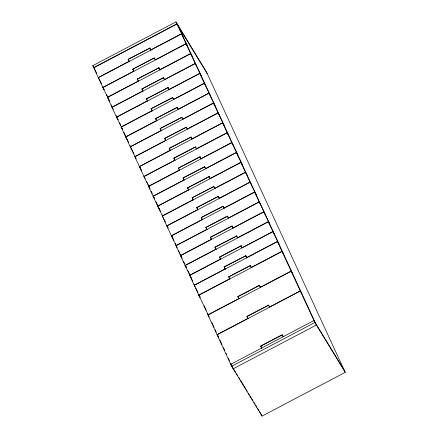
<?xml version="1.0" encoding="UTF-8"?>
<svg xmlns="http://www.w3.org/2000/svg" width="438" height="438" viewBox="0 0 438 438"><rect width="100%" height="100%" fill="white"/><g stroke="black" fill="none" stroke-linecap="round" stroke-linejoin="round"><path stroke-width="0.66" d="M95.281 70.31L92.757 65.656L175.956 21.9L206.342 71.733L345.243 372.344L262.044 416.1L231.658 366.267L217.117 334.791L300.309 291.035L314.856 322.51L345.243 372.344M93.672 67.633L176.87 23.876L207.251 73.71M128.148 59.333L149.944 48.076L128.148 59.333L129.062 61.309L98.243 77.521L93.748 67.797L176.941 24.041L183.046 36.442M181.436 33.764L150.617 49.976L149.703 47.999M186.008 43.652L181.513 33.929L98.32 77.685L102.81 87.408L133.634 71.202L132.719 69.22L154.269 57.887L155.183 59.864L186.008 43.652L187.535 46.165M132.719 69.22L154.515 57.964L155.276 59.612M187.612 46.329L186.084 43.822L102.886 87.573L108.991 99.974M107.381 97.296L138.2 81.09L137.286 79.114L158.841 67.775L160.1 70.053M137.286 79.114L159.082 67.852M192.183 56.223L190.574 53.545L159.755 69.752L158.841 67.775M195.145 63.433L190.65 53.71L107.458 97.466L111.947 107.19L142.772 90.978L141.857 89.002L163.407 77.663L164.321 79.639L195.145 63.433L196.75 66.111M141.857 89.002L163.653 77.74L164.414 79.388M201.245 75.834L195.222 63.598L112.024 107.354L116.519 117.077L147.338 100.866L146.423 98.889L167.978 87.551L169.238 89.828M146.423 98.889L168.219 87.627M199.712 73.321L168.893 89.533L167.978 87.551M201.321 75.998L199.788 73.485L116.596 117.242L122.388 129.139M150.995 108.777L172.791 97.521L150.995 108.777L151.909 110.754L121.085 126.965M205.893 85.886L204.283 83.209L173.459 99.421L172.55 97.439M210.459 95.774L204.36 83.373L121.162 127.129L125.657 136.853L156.476 120.642L155.561 118.665L177.116 107.332L178.118 109.057M155.561 118.665L177.357 107.409M208.849 93.097L178.031 109.308L177.116 107.332M160.133 128.553L181.929 117.296L160.133 128.553L161.047 130.529L130.228 146.741L125.733 137.017L208.926 93.261L214.954 105.498M213.421 102.985L182.602 119.196L181.688 117.22M215.031 105.662L213.498 103.149L130.3 146.905L136.098 158.802M134.794 156.629L165.613 140.417L164.704 138.441L186.254 127.108L187.168 129.084L217.987 112.873L219.597 115.55M164.704 138.441L186.495 127.184L187.256 128.832M169.271 148.329L191.067 137.072L169.271 148.329L170.185 150.311L139.366 166.517L134.871 156.793L218.064 113.037L224.168 125.438M222.559 122.76L191.74 138.972L190.826 136.995M227.13 132.654L222.635 122.93L139.443 166.681L143.932 176.404L174.757 160.198L173.842 158.217L195.392 146.883L196.306 148.86L227.13 132.654L228.658 135.167M173.842 158.217L195.633 146.96L196.399 148.608M228.735 135.331L227.202 132.818L144.009 176.574L150.108 188.975M148.504 186.298L179.323 170.086L178.408 168.11L199.963 156.771L201.217 159.049M178.408 168.11L200.204 156.848M233.306 145.219L231.697 142.542L200.878 158.748L199.963 156.771M182.98 177.998L204.776 166.736L182.98 177.998L183.894 179.974L153.07 196.186L148.581 186.462L231.773 142.706L237.872 155.107M236.268 152.429L205.444 168.641L204.53 166.659M242.367 164.83L236.345 152.594L153.147 196.35L157.642 206.074L188.46 189.862L187.546 187.886L209.101 176.547L210.103 178.277M187.546 187.886L209.342 176.629M240.834 162.317L210.016 178.529L209.101 176.547M242.444 164.995L240.911 162.482L157.718 206.238L165.46 222.197M192.118 197.773L213.914 186.517L192.118 197.773L193.032 199.75L162.208 215.961M247.01 174.882L245.406 172.205L214.582 188.417L213.667 186.44M249.972 182.093L245.483 172.369L162.284 216.126L166.779 225.849L197.598 209.638L196.684 207.661L218.239 196.328L219.153 198.304L249.972 182.093L251.582 184.77M196.684 207.661L218.48 196.405L219.241 198.053M201.256 217.549L223.051 206.293L201.256 217.549L202.17 219.526L171.346 235.737L166.856 226.013L250.049 182.257L256.077 194.494M254.544 191.981L223.719 208.192L222.811 206.216M177.22 247.804L171.422 235.901L254.62 192.145L256.153 194.658M175.917 245.625L206.736 229.419L205.822 227.437L227.377 216.104L228.291 218.08L259.11 201.869L260.719 204.546M205.822 227.437L227.618 216.18L228.379 217.828M265.291 214.439L259.186 202.038L175.994 245.789L180.489 255.513L211.308 239.307L210.393 237.325L231.948 225.992L233.202 228.269M210.393 237.325L232.189 226.068M263.681 211.762L232.863 227.968L231.948 225.992M214.965 247.218L236.755 235.956L214.965 247.218L215.874 249.195L185.055 265.406L180.56 255.683L263.758 211.926L269.781 224.163M268.248 221.65L237.429 237.856L236.515 235.879M191.231 277.971L185.132 265.57L268.324 221.814L269.857 224.327M189.627 275.294L220.445 259.082L219.531 257.106L241.086 245.767L242.088 247.492M219.531 257.106L241.327 245.844M274.429 234.215L272.819 231.538L242 247.749L241.086 245.767M224.103 266.994L245.893 255.737L224.103 266.994L225.017 268.97L194.193 285.182L189.703 275.458L272.896 231.702L278.995 244.103M277.391 241.426L246.567 257.637L245.652 255.655M281.957 251.313L277.462 241.59L194.269 285.346L198.764 295.07L229.583 278.858L228.669 276.882L250.224 265.548L251.138 267.525L281.957 251.313L283.49 253.826M228.669 276.882L250.465 265.625L251.226 267.273M209.205 317.019L198.841 295.234L282.034 251.478L283.567 253.991M207.902 314.845L238.721 298.634L237.807 296.657L259.362 285.324L260.364 287.049M237.807 296.657L259.603 285.401M292.704 273.766L291.095 271.089L260.276 287.301L259.362 285.324M246.944 316.433L268.74 305.176L246.944 316.433L247.859 318.415L217.04 334.621L207.979 315.01L291.171 271.253L300.233 290.87L301.842 293.548M300.233 290.87L269.414 307.076L268.499 305.1M261.568 348.079L260.654 346.102L282.209 334.763L283.123 336.745M260.654 346.102L282.45 334.846L283.211 336.493M231.658 366.267L314.856 322.51M344.328 370.367L313.942 320.534L230.749 364.29L232.277 366.803L230.859 363.726M92.757 65.656L93.984 67.666M98.243 77.521L99.776 80.034M102.81 87.408L104.113 89.587M111.947 107.19L113.25 109.363M116.519 117.077L118.129 119.755L116.141 115.451M125.657 136.853L127.266 139.53M130.228 146.741L131.756 149.254M139.366 166.517L140.894 169.03M143.932 176.404L145.235 178.584M153.07 196.186L154.373 198.359M157.642 206.074L159.251 208.751M166.779 225.849L168.082 228.023M171.346 235.737L172.879 238.25M171.422 235.901L172.649 237.911M180.489 255.513L182.093 258.19L180.089 253.848M185.055 265.406L186.281 267.415M185.132 265.57L186.358 267.58M194.193 285.182L195.189 286.852M198.764 295.07L199.991 297.079M198.841 295.234L200.067 297.243M217.04 334.621L218.65 337.298M232.994 367.969L235.841 372.645M236.553 373.811L237.62 375.563M238.694 377.315L239.761 379.073M240.473 380.239L245.461 388.418M246.172 389.585L247.24 391.337M248.308 393.089L249.375 394.846M250.093 396.012L252.94 400.688M254.007 402.44L255.075 404.192M255.792 405.358L256.86 407.11M257.571 408.282L258.995 410.62M259.707 411.786L262.044 416.1M177.483 24.413L316.389 325.023L233.191 368.78L232.507 367.296M175.956 21.9L176.87 23.876M186.084 43.822L190.574 53.545M199.788 73.485L204.283 83.209M213.498 103.149L217.987 112.873M227.202 132.818L231.697 142.542M240.911 162.482L245.406 172.205M254.62 192.145L259.11 201.869M268.324 221.814L272.819 231.538M282.034 251.478L291.095 271.089M150.196 48.623L150.957 50.271M173.043 98.068L173.552 99.169M182.181 117.844L182.942 119.492M191.318 137.62L192.079 139.268M205.028 167.289L205.537 168.384M214.166 187.064L214.927 188.712M223.303 206.84L224.064 208.488M237.013 236.509L237.516 237.604M246.151 256.285L246.912 257.933M268.998 305.729L269.501 306.824M128.389 59.409L129.407 61.61M132.96 69.303L133.973 71.498M137.527 79.19L138.545 81.386M142.098 89.078L143.111 91.274M146.67 98.966L147.683 101.162M151.236 108.854L152.254 111.049M155.808 118.742L156.82 120.943M160.374 128.63L161.392 130.831M164.945 138.517L165.958 140.718M169.511 148.411L170.53 150.606M174.083 158.299L175.096 160.494M178.649 168.187L179.668 170.382M183.221 178.074L184.234 180.27M187.787 187.962L188.805 190.158M192.359 197.85L193.372 200.046M196.93 207.738L197.943 209.939M201.496 217.626L202.515 219.827M206.068 227.519L207.081 229.715M210.634 237.407L211.653 239.602M215.206 247.295L216.219 249.49M219.772 257.183L220.79 259.378M224.344 267.07L225.356 269.266M228.91 276.958L229.928 279.154M238.048 296.734L239.066 298.935M247.191 316.515L248.204 318.711M260.895 346.179L261.913 348.374M95.489 70.764L96.683 73.349M99.793 80.077L101.534 83.844M102.946 86.905L104.096 89.385M106.385 94.34L107.228 96.163M107.825 97.455L109.828 101.797M111.263 104.901L111.838 106.144M119.579 122.897L120.729 125.383M121.775 127.655L122.339 128.871M123.883 132.205L125.602 135.933M127.036 139.032L128.668 142.569M130.075 145.608L130.633 146.823M131.909 149.582L133.918 153.93M135.353 157.034L135.928 158.271M140.226 167.584L141.813 171.017M146.664 181.513L147.507 183.336M147.967 184.338L149.692 188.061M151.126 191.165L152.271 193.651M153.76 196.876L154.324 198.091M155.999 201.715L158.008 206.063M158.611 207.371L159.175 208.587M159.443 209.167L160.653 211.789M162.055 214.828L162.618 216.043M166.894 225.302L168.044 227.782M171.773 235.852L173.798 240.238M175.205 243.276L176.361 245.778M178.649 250.733L179.492 252.556M183.527 261.294L184.677 263.78M185.745 266.09L186.309 267.306M187.831 270.607L189.55 274.33M190.596 276.592L192.638 281.01M194.039 284.048L194.603 285.264M195.857 287.985L197.866 292.327M198.89 294.544L200.013 296.975M204.053 305.713L206.183 310.323M207.617 313.427L208.762 315.913M211.921 322.735L214.04 327.328M215.074 329.562L216.219 332.048M217.724 335.3L218.288 336.521M219.947 340.112L221.956 344.46M223.391 347.564L224.612 350.208M226.03 353.28L226.599 354.512M228.264 358.114L229.413 360.594"/></g></svg>
